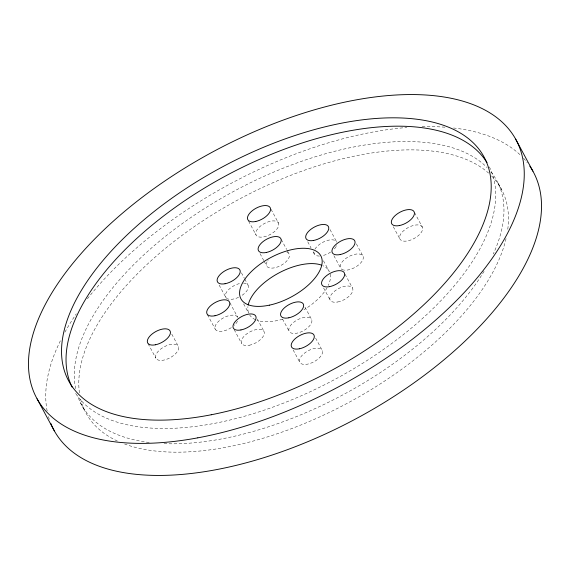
<?xml version="1.0" encoding="UTF-8"?>
<svg xmlns="http://www.w3.org/2000/svg" width="570" height="570" viewBox="0 0 570 570"><rect width="100%" height="100%" fill="white"/><g stroke="black" fill="none" stroke-linecap="round" stroke-linejoin="round"><path stroke-width="0.43" stroke-dasharray="2.85 2.14" d="M497.895 182.792L502.398 191.157M414.525 212.553L422.363 227.117A12.704 6.22 -28.3 0 1 407.892 240.839A12.704 6.22 -28.3 0 1 403.125 231.171A12.704 6.22 -28.3 0 1 422.363 227.117M393.286 226.703L399.891 238.965M356.385 243.867L362.99 256.13M330.016 229.56L336.621 241.822M345.064 274.227L352.495 288.021M333.913 255.723L340.518 267.986M323.475 260.768L329.253 271.498A45.372 22.209 -28.3 0 0 322.82 265.649M307.729 241.758L311.028 247.893M313.094 251.719L314.327 254.02M323.603 287.957L330.208 300.219M271.064 209.297L278.495 223.098A12.704 6.22 -28.3 0 1 264.024 236.821A12.704 6.22 -28.3 0 1 259.257 227.159A12.704 6.22 -28.3 0 1 278.495 223.098M281.295 239.507L286.66 249.468M287.073 250.237L289.14 254.07M304.986 307.144L311.591 319.407A12.704 6.22 -28.3 0 1 297.12 333.129A12.704 6.22 -28.3 0 1 292.353 323.468A12.704 6.22 -28.3 0 1 311.591 319.407M315.63 338.117L322.228 350.379A12.704 6.22 -28.3 0 1 307.757 364.102A12.704 6.22 -28.3 0 1 302.991 354.44A12.704 6.22 -28.3 0 1 322.228 350.379M248.591 221.153L256.023 234.954M260.062 253.657L263.775 260.554M264.188 261.324L266.667 265.919M282.513 319.001L289.118 331.263M293.158 349.966L299.756 362.235M241.445 272.845L244.338 278.21M244.751 278.972L248.05 285.107M257.319 319.043L263.924 331.305M243.632 303.867L248.584 313.065M229.895 302.784L237.733 317.347M219.158 285.043L225.763 297.305M234.206 329.709L241.637 343.503M207.423 314.633L215.261 329.196M171.762 334.098L178.36 346.361A12.704 6.22 -28.3 0 1 163.889 360.083A12.704 6.22 -28.3 0 1 159.123 350.422A12.704 6.22 -28.3 0 1 178.36 346.361M148.05 343.653L155.888 358.216M80.363 402.534L84.859 410.899M330.173 274.163A45.372 22.209 -28.3 0 1 328.277 285.47M327.03 287.85A45.372 22.209 -28.3 0 1 303.91 309.781M282.635 319.236A45.372 22.209 -28.3 0 1 256.999 320.297M255.431 319.677A45.372 22.209 -28.3 0 1 249.696 315.039M248.463 312.538A45.372 22.209 -28.3 0 1 247.921 306.639M343.738 270.052A12.704 6.22 -28.3 0 1 348.306 256.863A12.704 6.22 -28.3 0 1 363.09 259.072A12.704 6.22 -28.3 0 1 344.28 270.13M336.542 245.663A12.704 6.22 -28.3 0 1 336.314 246.155M336.036 246.66A12.704 6.22 -28.3 0 1 333.564 249.71M330.607 252.075A12.704 6.22 -28.3 0 1 322.121 255.738M319.471 256.058A12.704 6.22 -28.3 0 1 313.97 251.612M314.911 249.19A12.704 6.22 -28.3 0 1 326.688 240.668A12.704 6.22 -28.3 0 1 336.792 242.172M286.895 252.261A12.704 6.22 -28.3 0 1 286.411 261.359A12.704 6.22 -28.3 0 1 271.391 268.135A12.704 6.22 -28.3 0 1 267.487 261.003M267.829 260.497A12.704 6.22 -28.3 0 1 268.206 259.984M243.511 283.069A12.704 6.22 -28.3 0 1 248.363 287.75A12.704 6.22 -28.3 0 1 240.704 296.201M238.588 297.319A12.704 6.22 -28.3 0 1 227.266 298.673M226.881 298.452A12.704 6.22 -28.3 0 1 228.071 290.18A12.704 6.22 -28.3 0 1 240.946 283.262M231.306 327.643A12.704 6.22 -28.3 0 1 215.61 329.752A12.704 6.22 -28.3 0 1 223.511 317.818A12.704 6.22 -28.3 0 1 237.889 317.704M237.462 321.259A12.704 6.22 -28.3 0 1 235.332 324.302M234.847 324.807A12.704 6.22 -28.3 0 1 234.327 325.306M49.298 419.292A272.246 133.23 -28.3 0 1 48.108 415.209M47.153 411.013A272.246 133.23 -28.3 0 1 61.232 339.1M64.902 332.196A272.246 133.23 -28.3 0 1 76.302 313.856M87.402 298.801A272.246 133.23 -28.3 0 1 406.852 127.502M422.142 126.697A272.246 133.23 -28.3 0 1 445.726 127.245M453.506 127.986A272.246 133.23 -28.3 0 1 521.13 155.795M523.531 158.268A272.246 133.23 -28.3 0 1 527.385 162.813M490.941 171.905A235.952 115.468 -28.3 0 1 493.278 253.992M484.094 271.284A235.952 115.468 -28.3 0 1 163.946 443.659M149.183 442.47A235.952 115.468 -28.3 0 1 77.584 395.801M75.653 388.662A235.952 115.468 -28.3 0 1 234.783 190.786A235.952 115.468 -28.3 0 1 487.101 167.609M489.374 166.924A235.952 115.468 -28.3 0 1 337.027 378.238A235.952 115.468 -28.3 0 1 74.727 391.975M491.604 175.973A235.952 115.468 -28.3 0 1 507.628 230.287M506.053 238.652A235.952 115.468 -28.3 0 1 348.384 402.684A235.952 115.468 -28.3 0 1 124.645 444.037M117.413 441.045A235.952 115.468 -28.3 0 1 80.327 397.832M79.437 392.887A235.952 115.468 -28.3 0 1 239.286 199.144A235.952 115.468 -28.3 0 1 488.568 173.081M249.197 345.27A12.704 6.22 -28.3 0 0 264.095 331.662A12.704 6.22 -28.3 0 0 245.043 335.288A12.704 6.22 -28.3 0 0 249.197 345.27M337.768 301.986A12.704 6.22 -28.3 0 0 352.666 288.377A12.704 6.22 -28.3 0 0 333.614 292.011A12.704 6.22 -28.3 0 0 337.768 301.986"/><path stroke-width="0.85" d="M515.679 139.166L532.936 171.221M37.064 398.779L54.321 430.834M248.199 305.014A45.372 22.209 -28.3 0 1 278.046 273.415A45.372 22.209 -28.3 0 1 321.252 265.029M529.858 166.226A272.246 133.23 -28.3 0 1 356.043 418.736A272.246 133.23 -28.3 0 1 50.737 423.261M72.02 387.023A235.952 115.468 -28.3 0 1 225.442 176.037A235.952 115.468 -28.3 0 1 487.022 162.699M269.318 305.171A45.372 22.209 -28.3 0 0 321.003 256.165A45.372 22.209 -28.3 0 0 252.296 270.665A45.372 22.209 -28.3 0 0 269.318 305.171M215.011 315.737A12.704 6.22 -28.3 0 0 229.482 302.014A12.704 6.22 -28.3 0 0 210.244 306.076A12.704 6.22 -28.3 0 0 215.011 315.737M240.946 329.945A12.704 6.22 -28.3 0 0 255.845 316.329A12.704 6.22 -28.3 0 0 236.792 319.962A12.704 6.22 -28.3 0 0 240.946 329.945M288.862 317.796A12.704 6.22 -28.3 0 0 303.333 304.081A12.704 6.22 -28.3 0 0 284.095 308.135A12.704 6.22 -28.3 0 0 288.862 317.796M329.51 286.66A12.704 6.22 -28.3 0 0 344.408 273.044A12.704 6.22 -28.3 0 0 325.363 276.678A12.704 6.22 -28.3 0 0 329.51 286.66M340.269 254.526A12.704 6.22 -28.3 0 0 354.74 240.804A12.704 6.22 -28.3 0 0 335.502 244.858A12.704 6.22 -28.3 0 0 340.269 254.526M313.635 240.455A12.704 6.22 -28.3 0 0 328.534 226.846A12.704 6.22 -28.3 0 0 309.482 230.48A12.704 6.22 -28.3 0 0 313.635 240.455M266.411 252.46A12.704 6.22 -28.3 0 0 280.882 238.737A12.704 6.22 -28.3 0 0 261.644 242.799A12.704 6.22 -28.3 0 0 266.411 252.46M225.072 283.739A12.704 6.22 -28.3 0 0 239.97 270.13A12.704 6.22 -28.3 0 0 220.918 273.764A12.704 6.22 -28.3 0 0 225.072 283.739M197.811 437.838A272.246 133.23 -28.3 0 0 519.263 146.739A272.246 133.23 -28.3 0 0 112.041 222.343A272.246 133.23 -28.3 0 0 197.811 437.838M155.638 344.75A12.704 6.22 -28.3 0 0 170.109 331.035A12.704 6.22 -28.3 0 0 150.872 335.089A12.704 6.22 -28.3 0 0 155.638 344.75M255.773 221.488A12.704 6.22 -28.3 0 0 270.244 207.765A12.704 6.22 -28.3 0 0 251.007 211.826A12.704 6.22 -28.3 0 0 255.773 221.488M399.641 225.506A12.704 6.22 -28.3 0 0 414.112 211.784A12.704 6.22 -28.3 0 0 394.875 215.845A12.704 6.22 -28.3 0 0 399.641 225.506M299.507 348.769A12.704 6.22 -28.3 0 0 313.977 335.046A12.704 6.22 -28.3 0 0 294.74 339.107A12.704 6.22 -28.3 0 0 299.507 348.769M211.242 414.761A235.952 115.468 -28.3 0 0 486.239 161.488A235.952 115.468 -28.3 0 0 131.634 230.679A235.952 115.468 -28.3 0 0 211.242 414.761"/></g></svg>
